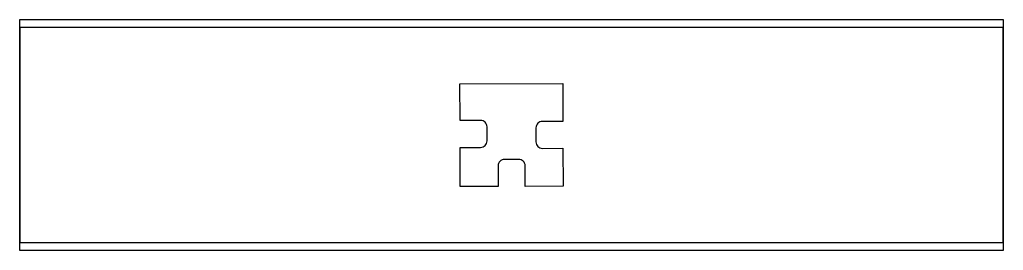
# Model space of a CAD drawing. Header units: inches. Extents: x -7.68 to 0, y -0.06 to 1.74.
import ezdxf

# ---------------------------------------------------------------- set-up
doc = ezdxf.new("R2010")
doc.units = ezdxf.units.IN
doc.header["$MEASUREMENT"] = 0

msp = doc.modelspace()

# ---------------------------------------------------------------- linework, layer by layer
msp.add_line((0, 0), (0, -0.0625))
for points in [[(-7.6772, 1.7419), (0, 1.7419), (0, -0.0625), (-7.6772, -0.0625)], [(0, 1.6794), (-7.6772, 1.6794), (-7.6772, 0), (0, 0)]]:
    msp.add_lwpolyline(points, close=True)
msp.add_lwpolyline([(-4.0793, 0.7428, 0.414214), (-4.0294, 0.7929), (-4.0295, 0.9036, 0.414214), (-4.0796, 0.9536), (-4.2404, 0.9533), (-4.2408, 1.2407), (-3.4376, 1.2419), (-3.4371, 0.9463), (-3.5979, 0.9461, 0.414214), (-3.6478, 0.896), (-3.6476, 0.7853, 0.414214), (-3.5976, 0.7353), (-3.4368, 0.7356), (-3.4364, 0.4387), (-3.732, 0.4382), (-3.7322, 0.599, 0.414214), (-3.7823, 0.6489), (-3.893, 0.6487, 0.414214), (-3.9429, 0.5987), (-3.9427, 0.4379), (-4.2396, 0.4375), (-4.2401, 0.7426)], format="xyb", close=True)

doc.saveas('drawing.dxf')
